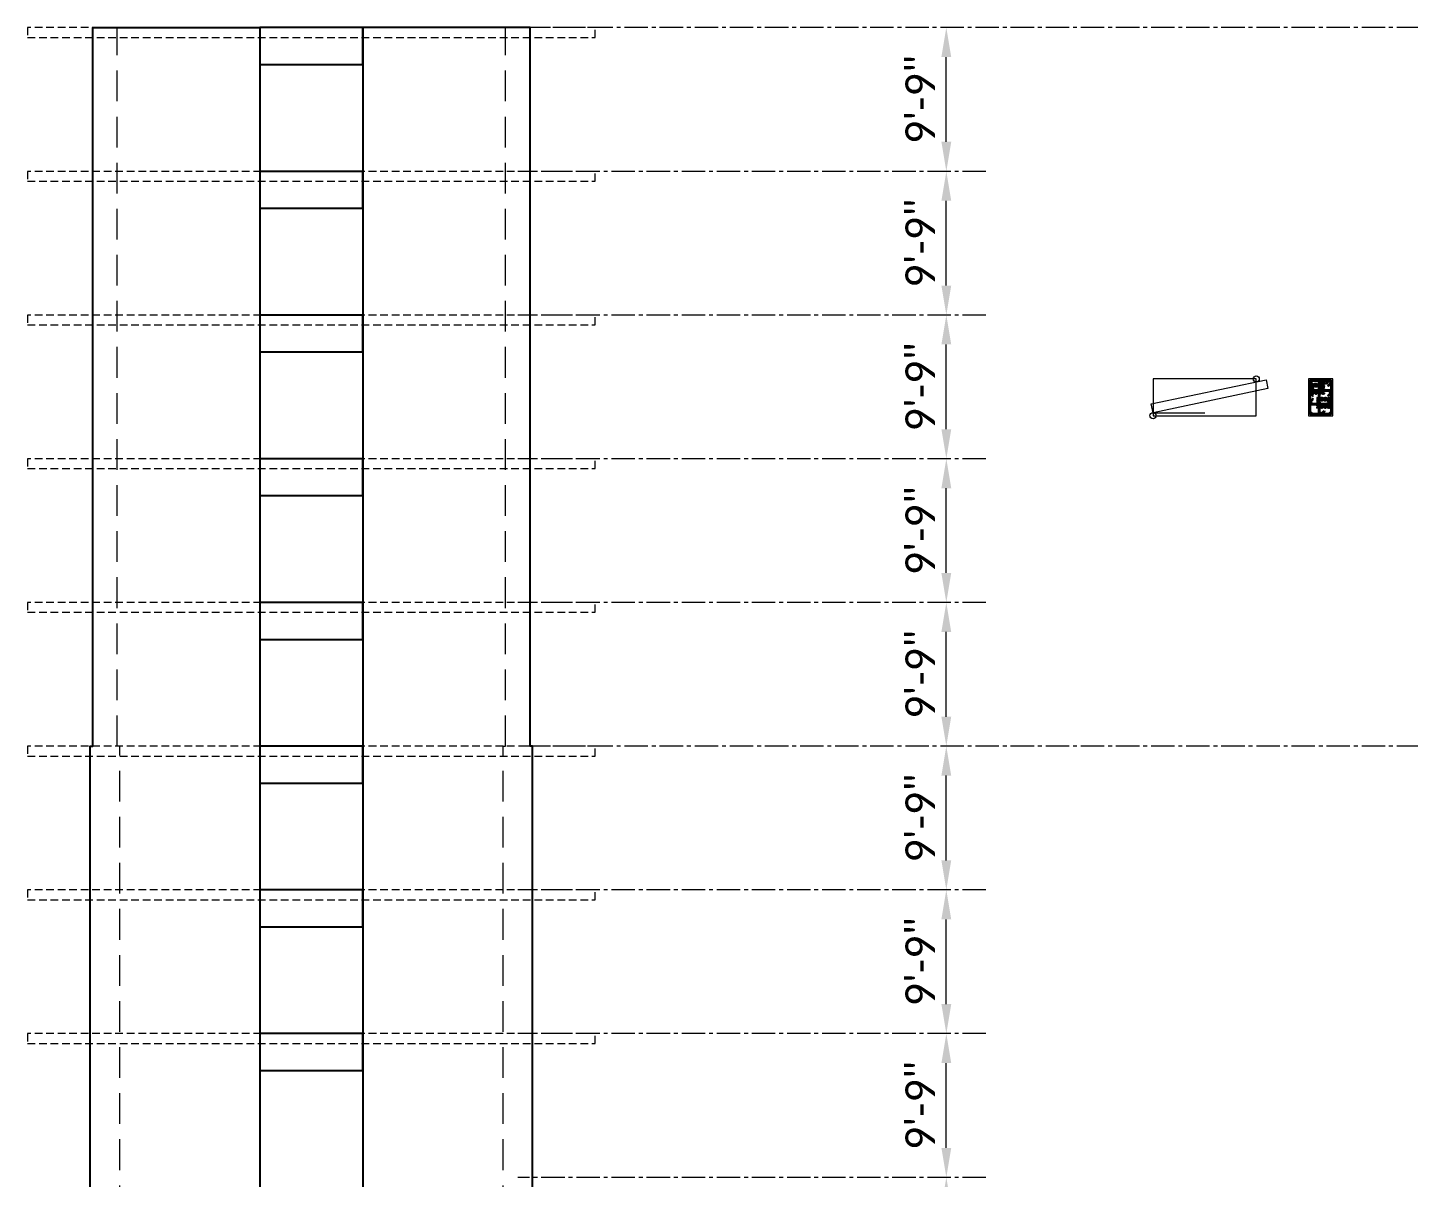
# Model space of a CAD drawing. Header units: inches. Extents: x -30573 to 11520, y -22457 to 4202.
# Drawn here: x 2883 to 4007, y 924 to 1860 of the extents above; entities that cross this region are included whole.
import ezdxf

# ---------------------------------------------------------------- set-up
doc = ezdxf.new("R2010")
doc.units = ezdxf.units.IN
doc.header["$PDMODE"] = 35
doc.linetypes.add('CENTER2', pattern=[28.575, 19.05, -3.175, 3.175, -3.175])
doc.linetypes.add('HIDDEN2', pattern=[0.1875, 0.125, -0.0625])
doc.layers.get('Defpoints').update_dxf_attribs({"lineweight": 70})
for name, color, linetype, lineweight in [('ACERO1', 6, 'Continuous', 50), ('ACERO2', 5, 'Continuous', 30), ('CONCRETO3', 4, 'Continuous', 25), ('CONCRETO7', 8, 'Continuous', 9), ('Ejes', 8, 'CENTER2', 9), ('PROY', 8, 'HIDDEN2', 9), ('TEXTO', 1, 'Continuous', 13)]:
    doc.layers.add(name, color=color, linetype=linetype, lineweight=lineweight)
doc.styles.add('CopyA1_16', font='calibri.ttf', dxfattribs={"height": 24})
doc.dimstyles.new('Copy-PONDERA1_16', dxfattribs={"dimscale": 0, "dimtxt": 24, "dimasz": 24, "dimexe": 1.25, "dimexo": 0.625, "dimgap": 9, "dimtad": 1, "dimdec": 1, "dimrnd": 0.5, "dimzin": 1, "dimdsep": 46, "dimlunit": 4, "dimtxsty": 'CopyA1_16', "dimcen": 0.5, "dimse1": 1, "dimse2": 1, "dimclrd": 256, "dimclrt": 256, "dimadec": 1, "dimazin": 0, "dimtfac": 1, "dimtdec": 1, "dimtmove": 0, "dimatfit": 3, "dimfxl": 1, "dimfrac": 2, "dimlwd": 13, "dimarcsym": 0})

# ---------------------------------------------------------------- blocks, each defined once
blk = doc.blocks.new('*D97')
at = {"layer": 'Defpoints', "color": 0, "transparency": 16777216}
for p in [(3631.3, 923.6), (3631.3, 923.6), (3631.3, 806.6)]:
    blk.add_point(p, dxfattribs=at)
at = {"layer": 'TEXTO', "lineweight": 13, "transparency": 16777216}
blk.add_line((3631.3, 830.6), (3631.3, 899.6), dxfattribs=at)
at = {"layer": 'TEXTO', "transparency": 16777216}
for points in [[(3627.3, 899.6), (3635.3, 899.6), (3631.3, 923.6)], [(3627.3, 830.6), (3635.3, 830.6), (3631.3, 806.6)]]:
    blk.add_solid(points, dxfattribs=at)
at = {"layer": 'TEXTO', "transparency": 16777216, "insert": (3610, 865.1), "char_height": 24, "attachment_point": 5, "rotation": 90, "style": 'CopyA1_16'}
blk.add_mtext('9\'-9"', dxfattribs=at)
blk = doc.blocks.new('*D98')
at = {"layer": 'Defpoints', "color": 0, "transparency": 16777216}
for p in [(3631.3, 1040.6), (3631.3, 1040.6), (3631.3, 923.6)]:
    blk.add_point(p, dxfattribs=at)
at = {"layer": 'TEXTO', "lineweight": 13, "transparency": 16777216}
blk.add_line((3631.3, 947.6), (3631.3, 1016.6), dxfattribs=at)
at = {"layer": 'TEXTO', "transparency": 16777216}
for points in [[(3627.3, 1016.6), (3635.3, 1016.6), (3631.3, 1040.6)], [(3627.3, 947.6), (3635.3, 947.6), (3631.3, 923.6)]]:
    blk.add_solid(points, dxfattribs=at)
at = {"layer": 'TEXTO', "transparency": 16777216, "insert": (3610, 982.1), "char_height": 24, "attachment_point": 5, "rotation": 90, "style": 'CopyA1_16'}
blk.add_mtext('9\'-9"', dxfattribs=at)
blk = doc.blocks.new('*D99')
at = {"layer": 'Defpoints', "color": 0, "transparency": 16777216}
for p in [(3631.3, 1157.6), (3631.3, 1157.6), (3631.3, 1040.6)]:
    blk.add_point(p, dxfattribs=at)
at = {"layer": 'TEXTO', "lineweight": 13, "transparency": 16777216}
blk.add_line((3631.3, 1064.6), (3631.3, 1133.6), dxfattribs=at)
at = {"layer": 'TEXTO', "transparency": 16777216}
for points in [[(3627.3, 1133.6), (3635.3, 1133.6), (3631.3, 1157.6)], [(3627.3, 1064.6), (3635.3, 1064.6), (3631.3, 1040.6)]]:
    blk.add_solid(points, dxfattribs=at)
at = {"layer": 'TEXTO', "transparency": 16777216, "insert": (3610, 1099.1), "char_height": 24, "attachment_point": 5, "rotation": 90, "style": 'CopyA1_16'}
blk.add_mtext('9\'-9"', dxfattribs=at)
blk = doc.blocks.new('*D100')
at = {"layer": 'Defpoints', "color": 0, "transparency": 16777216}
for p in [(3631.3, 1274.6), (3631.3, 1274.6), (3631.3, 1157.6)]:
    blk.add_point(p, dxfattribs=at)
at = {"layer": 'TEXTO', "lineweight": 13, "transparency": 16777216}
blk.add_line((3631.3, 1181.6), (3631.3, 1250.6), dxfattribs=at)
at = {"layer": 'TEXTO', "transparency": 16777216}
for points in [[(3627.3, 1250.6), (3635.3, 1250.6), (3631.3, 1274.6)], [(3627.3, 1181.6), (3635.3, 1181.6), (3631.3, 1157.6)]]:
    blk.add_solid(points, dxfattribs=at)
at = {"layer": 'TEXTO', "transparency": 16777216, "insert": (3610, 1216.1), "char_height": 24, "attachment_point": 5, "rotation": 90, "style": 'CopyA1_16'}
blk.add_mtext('9\'-9"', dxfattribs=at)
blk = doc.blocks.new('*D101')
at = {"layer": 'Defpoints', "color": 0, "transparency": 16777216}
for p in [(3631.3, 1391.6), (3631.3, 1391.6), (3631.3, 1274.6)]:
    blk.add_point(p, dxfattribs=at)
at = {"layer": 'TEXTO', "lineweight": 13, "transparency": 16777216}
blk.add_line((3631.3, 1298.6), (3631.3, 1367.6), dxfattribs=at)
at = {"layer": 'TEXTO', "transparency": 16777216}
for points in [[(3627.3, 1367.6), (3635.3, 1367.6), (3631.3, 1391.6)], [(3627.3, 1298.6), (3635.3, 1298.6), (3631.3, 1274.6)]]:
    blk.add_solid(points, dxfattribs=at)
at = {"layer": 'TEXTO', "transparency": 16777216, "insert": (3610, 1333.1), "char_height": 24, "attachment_point": 5, "rotation": 90, "style": 'CopyA1_16'}
blk.add_mtext('9\'-9"', dxfattribs=at)
blk = doc.blocks.new('*D102')
at = {"layer": 'Defpoints', "color": 0, "transparency": 16777216}
for p in [(3631.3, 1508.6), (3631.3, 1508.6), (3631.3, 1391.6)]:
    blk.add_point(p, dxfattribs=at)
at = {"layer": 'TEXTO', "lineweight": 13, "transparency": 16777216}
blk.add_line((3631.3, 1415.6), (3631.3, 1484.6), dxfattribs=at)
at = {"layer": 'TEXTO', "transparency": 16777216}
for points in [[(3627.3, 1484.6), (3635.3, 1484.6), (3631.3, 1508.6)], [(3627.3, 1415.6), (3635.3, 1415.6), (3631.3, 1391.6)]]:
    blk.add_solid(points, dxfattribs=at)
at = {"layer": 'TEXTO', "transparency": 16777216, "insert": (3610, 1450.1), "char_height": 24, "attachment_point": 5, "rotation": 90, "style": 'CopyA1_16'}
blk.add_mtext('9\'-9"', dxfattribs=at)
blk = doc.blocks.new('*D103')
at = {"layer": 'Defpoints', "color": 0, "transparency": 16777216}
for p in [(3631.3, 1625.6), (3631.3, 1625.6), (3631.3, 1508.6)]:
    blk.add_point(p, dxfattribs=at)
at = {"layer": 'TEXTO', "lineweight": 13, "transparency": 16777216}
blk.add_line((3631.3, 1532.6), (3631.3, 1601.6), dxfattribs=at)
at = {"layer": 'TEXTO', "transparency": 16777216}
for points in [[(3627.3, 1601.6), (3635.3, 1601.6), (3631.3, 1625.6)], [(3627.3, 1532.6), (3635.3, 1532.6), (3631.3, 1508.6)]]:
    blk.add_solid(points, dxfattribs=at)
at = {"layer": 'TEXTO', "transparency": 16777216, "insert": (3610, 1567.1), "char_height": 24, "attachment_point": 5, "rotation": 90, "style": 'CopyA1_16'}
blk.add_mtext('9\'-9"', dxfattribs=at)
blk = doc.blocks.new('*D104')
at = {"layer": 'Defpoints', "color": 0, "transparency": 16777216}
for p in [(3631.3, 1742.6), (3631.3, 1742.6), (3631.3, 1625.6)]:
    blk.add_point(p, dxfattribs=at)
at = {"layer": 'TEXTO', "lineweight": 13, "transparency": 16777216}
blk.add_line((3631.3, 1649.6), (3631.3, 1718.6), dxfattribs=at)
at = {"layer": 'TEXTO', "transparency": 16777216}
for points in [[(3627.3, 1718.6), (3635.3, 1718.6), (3631.3, 1742.6)], [(3627.3, 1649.6), (3635.3, 1649.6), (3631.3, 1625.6)]]:
    blk.add_solid(points, dxfattribs=at)
at = {"layer": 'TEXTO', "transparency": 16777216, "insert": (3610, 1684.1), "char_height": 24, "attachment_point": 5, "rotation": 90, "style": 'CopyA1_16'}
blk.add_mtext('9\'-9"', dxfattribs=at)
blk = doc.blocks.new('*D105')
at = {"layer": 'Defpoints', "color": 0, "transparency": 16777216}
for p in [(3631.3, 1859.6), (3631.3, 1859.6), (3631.3, 1742.6)]:
    blk.add_point(p, dxfattribs=at)
at = {"layer": 'TEXTO', "lineweight": 13, "transparency": 16777216}
blk.add_line((3631.3, 1766.6), (3631.3, 1835.6), dxfattribs=at)
at = {"layer": 'TEXTO', "transparency": 16777216}
for points in [[(3627.3, 1835.6), (3635.3, 1835.6), (3631.3, 1859.6)], [(3627.3, 1766.6), (3635.3, 1766.6), (3631.3, 1742.6)]]:
    blk.add_solid(points, dxfattribs=at)
at = {"layer": 'TEXTO', "transparency": 16777216, "insert": (3610, 1801.1), "char_height": 24, "attachment_point": 5, "rotation": 90, "style": 'CopyA1_16'}
blk.add_mtext('9\'-9"', dxfattribs=at)
blk = doc.blocks.new('#4')
at = {"layer": 'ACERO1'}
h = blk.add_hatch(dxfattribs=at)
h.set_pattern_fill('ANSI31', color=256, scale=0.05)
h.set_pattern_definition([(45, (739.90264, 636.13107), (-0.112253202, 0.112253202), [])])
edge = h.paths.add_edge_path()
edge.add_arc((0, 0), 0.25, 0, 360)
blk.add_circle((0, 0), 0.25, dxfattribs=at)
blk = doc.blocks.new('#11')
at = {"layer": 'ACERO1'}
h = blk.add_hatch(dxfattribs=at)
h.set_pattern_fill('ANSI31', color=256, scale=0.05)
h.set_pattern_definition([(45, (739.44426, 708.37343), (-0.112253202, 0.112253202), [])])
edge = h.paths.add_edge_path()
edge.add_arc((0, 0), 0.705, 0, 360)
blk.add_circle((0, 0), 0.705, dxfattribs=at)

msp = doc.modelspace()

# ---------------------------------------------------------------- linework, layer by layer
at = {"layer": 'ACERO2'}
for points in [[(3929.933, 1560.1), (3929.579, 1559.746), (3927.458, 1561.868, -0.66817864), (3928.518, 1564.428), (3943.53, 1564.428, -0.66817864), (3944.591, 1561.868), (3942.469, 1559.746), (3942.116, 1560.1), (3944.237, 1562.221, 0.66817864), (3943.53, 1563.928), (3928.518, 1563.928, 0.66817864), (3927.811, 1562.221)], [(3938.858, 1547.496), (3939.212, 1547.142), (3937.091, 1545.021, -0.66817864), (3934.53, 1546.081), (3934.53, 1571.093, -0.66817864), (3937.091, 1572.154), (3939.212, 1570.032), (3938.858, 1569.679), (3936.737, 1571.8, 0.66817864), (3935.03, 1571.093), (3935.03, 1546.081, 0.66817864), (3936.737, 1545.374)], [(3929.933, 1557.063), (3929.579, 1557.416), (3927.458, 1555.295, 0.66817864), (3928.518, 1552.734), (3943.53, 1552.734, 0.66817864), (3944.591, 1555.295), (3942.469, 1557.416), (3942.116, 1557.063), (3944.237, 1554.942, -0.66817864), (3943.53, 1553.234), (3928.518, 1553.234, -0.66817864), (3927.811, 1554.942)]]:
    msp.add_lwpolyline(points, format="xyb", close=True, dxfattribs=at)
for points in [[(3943.53, 1572.593), (3928.53, 1572.593, 0.41421356), (3927.03, 1571.093), (3927.03, 1546.081, 0.41421356), (3928.53, 1544.581), (3943.53, 1544.581, 0.41421356), (3945.03, 1546.081), (3945.03, 1571.093, 0.66817864), (3942.469, 1572.154), (3940.348, 1570.032), (3940.702, 1569.679), (3942.823, 1571.8, -0.66817864), (3944.53, 1571.093), (3944.53, 1546.081, -0.41421356), (3943.53, 1545.081), (3928.53, 1545.081, -0.41421356), (3927.53, 1546.081), (3927.53, 1571.093, -0.41421356), (3928.53, 1572.093), (3942.409, 1572.093)], [(3944.53, 1569.972), (3942.469, 1567.911), (3942.116, 1568.265), (3944.237, 1570.386, 0.19891237), (3944.53, 1571.093)]]:
    msp.add_lwpolyline(points, format="xyb", dxfattribs=at)
at = {"layer": 'CONCRETO3'}
for points in [[(2928.428, -2802.441), (2928.428, -948.441), (2930.428, -948.441), (2930.428, -480.441), (2932.428, -480.441), (2932.428, 104.559), (2934.428, 104.559), (2934.428, 1274.559), (2936.428, 1274.559), (2936.428, 1859.559), (3072.428, 1859.559), (3072.428, -2802.441)], [(3072.428, 1829.559), (3156.428, 1829.559), (3156.428, 1859.559), (3072.428, 1859.559)], [(3300.428, -2802.441), (3300.428, -948.441), (3298.428, -948.441), (3298.428, -480.441), (3296.428, -480.441), (3296.428, 104.559), (3294.428, 104.559), (3294.428, 1274.559), (3292.428, 1274.559), (3292.428, 1859.559), (3156.428, 1859.559), (3156.428, -2802.441)], [(3072.428, 1712.559), (3156.428, 1712.559), (3156.428, 1742.559), (3072.428, 1742.559)], [(3072.428, 1595.559), (3156.428, 1595.559), (3156.428, 1625.559), (3072.428, 1625.559)], [(3072.428, 1478.559), (3156.428, 1478.559), (3156.428, 1508.559), (3072.428, 1508.559)], [(3072.428, 1361.559), (3156.428, 1361.559), (3156.428, 1391.559), (3072.428, 1391.559)], [(3072.428, 1244.559), (3156.428, 1244.559), (3156.428, 1274.559), (3072.428, 1274.559)], [(3072.428, 1127.559), (3156.428, 1127.559), (3156.428, 1157.559), (3072.428, 1157.559)], [(3072.428, 1010.559), (3156.428, 1010.559), (3156.428, 1040.559), (3072.428, 1040.559)]]:
    msp.add_lwpolyline(points, close=True, dxfattribs=at)
at = {"layer": 'CONCRETO7'}
msp.add_line((3799.579, 1546.081), (3841.693, 1546.081), dxfattribs=at)
for points in [[(3798.096, 1553.157), (3891.584, 1572.76), (3893.068, 1565.684), (3799.579, 1546.081)], [(3799.579, 1543.581), (3883.579, 1543.581), (3883.579, 1573.581), (3799.579, 1573.581)], [(3926.03, 1543.581), (3946.03, 1543.581), (3946.03, 1573.581), (3926.03, 1573.581)]]:
    msp.add_lwpolyline(points, close=True, dxfattribs=at)
for centre in [(3883.579, 1573.581), (3799.579, 1543.581)]:
    msp.add_circle(centre, 2.5, dxfattribs=at)
at = {"layer": 'Ejes'}
for p, q in [((5131.474, 1859.559), (3282.428, 1859.559)), ((3663.55, 1742.559), (3282.428, 1742.559)), ((3663.55, 1625.559), (3282.428, 1625.559)), ((3663.55, 1508.559), (3282.428, 1508.559)), ((3663.55, 1391.559), (3282.428, 1391.559)), ((5131.474, 1274.559), (3282.428, 1274.559)), ((3663.55, 1157.559), (3282.428, 1157.559)), ((3663.55, 1040.559), (3282.428, 1040.559)), ((3663.55, 923.559), (3282.428, 923.559))]:
    msp.add_line(p, q, dxfattribs=at)
at = {"layer": 'PROY', "ltscale": 50}
for points in [[(2883.423, 1851.559), (3345.433, 1851.559), (3345.433, 1859.559), (2883.423, 1859.559)], [(2883.423, 1734.559), (3345.433, 1734.559), (3345.433, 1742.559), (2883.423, 1742.559)], [(2883.423, 1617.559), (3345.433, 1617.559), (3345.433, 1625.559), (2883.423, 1625.559)], [(2883.423, 1500.559), (3345.433, 1500.559), (3345.433, 1508.559), (2883.423, 1508.559)], [(2883.423, 1383.559), (3345.433, 1383.559), (3345.433, 1391.559), (2883.423, 1391.559)], [(2883.423, 1266.559), (3345.433, 1266.559), (3345.433, 1274.559), (2883.423, 1274.559)], [(2883.423, 1149.559), (3345.433, 1149.559), (3345.433, 1157.559), (2883.423, 1157.559)], [(2883.423, 1032.559), (3345.433, 1032.559), (3345.433, 1040.559), (2883.423, 1040.559)]]:
    msp.add_lwpolyline(points, close=True, dxfattribs=at)
at = {"layer": 'PROY', "ltscale": 200}
for points in [[(2964.428, -2802.441), (2964.428, -948.441), (2962.428, -948.441), (2962.428, -480.441), (2960.428, -480.441), (2960.428, 104.559), (2958.428, 104.559), (2958.428, 1274.559), (2956.428, 1274.559), (2956.428, 1859.559), (2946.428, 1859.559)], [(3264.428, -2802.441), (3264.428, -948.441), (3266.428, -948.441), (3266.428, -480.441), (3268.428, -480.441), (3268.428, 104.559), (3270.428, 104.559), (3270.428, 1274.559), (3272.428, 1274.559), (3272.428, 1859.559), (3282.428, 1859.559)]]:
    msp.add_lwpolyline(points, dxfattribs=at)
at = {"layer": 'PROY', "ltscale": 5}
for points in [[(3928.5, 1569.195), (3938.64, 1569.195), (3938.64, 1561.965), (3928.5, 1561.965)], [(3943.56, 1557.772), (3933.42, 1557.772), (3933.42, 1550.542), (3943.56, 1550.542)]]:
    msp.add_lwpolyline(points, close=True, dxfattribs=at)

# ---------------------------------------------------------------- block references
at = {"layer": 'CONCRETO7'}
for p in [(3929.205, 1568.49), (3929.205, 1565.58), (3929.205, 1562.67), (3932.115, 1568.49), (3932.115, 1562.67), (3935.025, 1568.49), (3935.025, 1562.67), (3937.935, 1568.49), (3937.935, 1565.58), (3937.935, 1562.67)]:
    msp.add_blockref('#11', p, dxfattribs=at)
at = {"layer": 'CONCRETO7', "xscale": -1}
for p in [(3934.125, 1557.067), (3934.125, 1554.157), (3934.125, 1551.247), (3937.035, 1557.067), (3937.035, 1551.247), (3939.945, 1557.067), (3939.945, 1551.247), (3942.855, 1557.067), (3942.855, 1554.157), (3942.855, 1551.247)]:
    msp.add_blockref('#11', p, dxfattribs=at)
at = {"layer": 'TEXTO', "xscale": -1}
for p, rotation in [((3927.78, 1562.928), 270), ((3944.28, 1554.234), 90), ((3936.03, 1545.331), 180), ((3944.062, 1545.541), 180)]:
    msp.add_blockref('#4', p, dxfattribs=dict(at, rotation=rotation))
msp.add_blockref('#4', (3927.998, 1571.622), dxfattribs=at)
at = {"layer": 'TEXTO'}
for p in [(3936.03, 1571.831), (3944.062, 1571.622)]:
    msp.add_blockref('#4', p, dxfattribs=at)
for p, rotation in [((3944.28, 1562.928), 90.00000000000001), ((3927.78, 1554.234), 270), ((3927.998, 1545.541), 180)]:
    msp.add_blockref('#4', p, dxfattribs=dict(at, rotation=rotation))

# ---------------------------------------------------------------- dimensions: what is measured, and where the dimension line sits
for p1, p2, picture, middle in [((3631.327, 1742.559), (3631.327, 1859.559), '*D105', (3610.032, 1801.059)), ((3631.327, 1625.559), (3631.327, 1742.559), '*D104', (3610.032, 1684.059)), ((3631.327, 1508.559), (3631.327, 1625.559), '*D103', (3610.032, 1567.059)), ((3631.327, 1391.559), (3631.327, 1508.559), '*D102', (3610.032, 1450.059)), ((3631.327, 1274.559), (3631.327, 1391.559), '*D101', (3610.032, 1333.059)), ((3631.327, 1157.559), (3631.327, 1274.559), '*D100', (3610.032, 1216.059)), ((3631.327, 1040.559), (3631.327, 1157.559), '*D99', (3610.032, 1099.059)), ((3631.327, 923.559), (3631.327, 1040.559), '*D98', (3610.032, 982.059)), ((3631.327, 806.559), (3631.327, 923.559), '*D97', (3610.032, 865.059))]:
    dim = msp.add_aligned_dim(p1=p1, p2=p2, distance=0, dimstyle='Copy-PONDERA1_16', override={"dimscale": 1}, dxfattribs=at)
    dim.commit()
    dim.dimension.update_dxf_attribs({"geometry": picture, "text_midpoint": middle})

doc.saveas('drawing.dxf')
